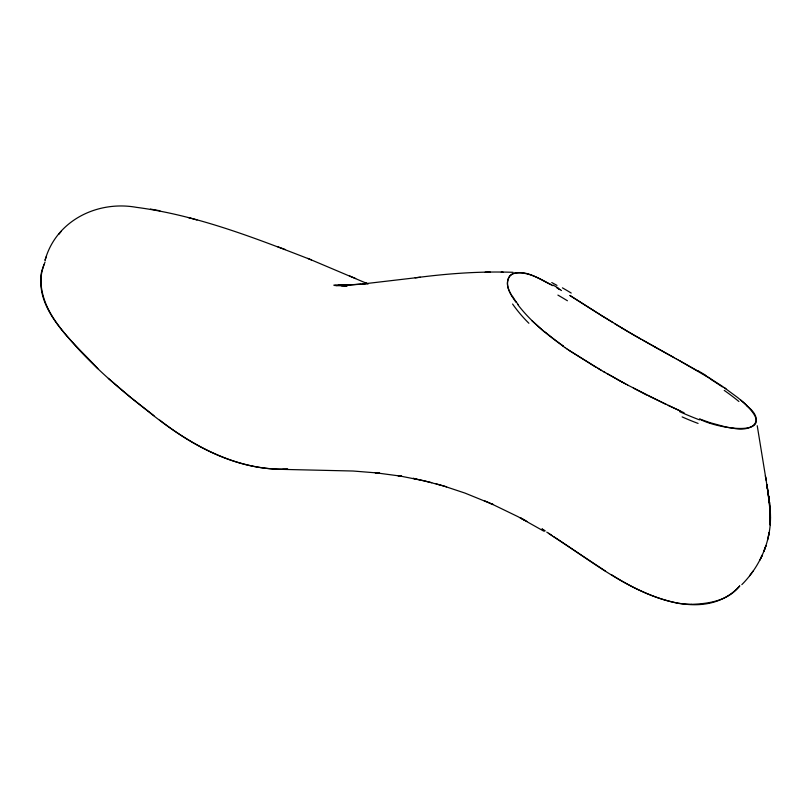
<?xml version="1.0" encoding="UTF-8"?>
<svg xmlns="http://www.w3.org/2000/svg" width="811" height="811" viewBox="0 0 811 811"><rect width="100%" height="100%" fill="white"/><g stroke="black" fill="none" stroke-linecap="round" stroke-linejoin="round"><path stroke-width="1.22" d="M741.822 584.64C760.434 566.027 771.656 539.933 770.409 513.464L770.349 521.149L769.892 505.567L766.8 484.572L767.845 490.959L766.963 485.485M770.399 515.32L770.227 509.572L770.115 524.981L770.338 511.548L770.349 521.149M770.247 523.075L770.45 517.306M768.412 536.294L769.173 532.482L767.591 540.025M45.031 260.341C55.898 220.622 97.31 200.317 136.38 207.332C197.053 215.27 254.695 237.887 311.434 259.905M45.081 260.149L46.247 256.773M44.017 264.599L41.939 270.6A37.803 29.348 31.1 0 0 40.996 275.385L40.935 282.502A85.672 66.39 31.4 0 0 42.243 292.082C47.058 314.84 63.663 332.49 78.637 349.328C99.783 372.067 123.485 392.271 148.028 411.238C187.493 443.252 235.078 470.917 287.56 469.204M45.061 261.994C26.692 305.078 72.493 340.701 97.827 368.66M760.667 558.465L762.299 555.109L759.694 560.421M749.628 575.678L753.084 571.106M61.352 231.206L58.838 234.338M739.673 585.866L739.206 586.434M739.754 586.1C705.033 623.061 647.097 597.342 611.758 574.877M738.892 586.799C727.649 600.86 708.206 603.85 691.195 604.337M420.321 277.23L362.517 284.002L366.876 283.556L341.259 285.573L361.108 284.195M415.141 277.828C447.591 273.55 480.325 271.148 513.059 272.314M349.744 285.168L334.578 285.452L347.524 285.695L338.248 285.148L345.293 285.837M336.038 285.644L345.527 285.32M485.181 272.151L490.28 272.09M287.723 469.143C240.401 470.927 196.181 448.544 159.747 420.128M501.259 272.121L503.043 272.141M282.664 469.387L353.079 471.019L379.619 473.148L375.148 472.722L401.648 476.239L397.775 475.57L424.183 480.811L443.536 485.961L464.956 493.078L493.058 504.513L484.147 500.6M333.737 285.168L343.124 285.543L338.278 285.35M732.232 427.985C751.098 432.78 766.76 421.416 747.164 406.068M346.368 285.898L338.978 284.935L345.952 285.877M679.476 603.526C631.688 594.504 593.074 561.972 553.173 536.355M159.929 210.769L150.44 209.086M416.661 479.119L413.123 478.338L431.736 482.677M196.972 219.963L188.355 217.561M436.085 483.822L446.557 486.823M709.625 422.582L725.815 426.981A64.951 48.995 20.7 0 0 732.232 428.005M709.757 422.582L699.792 419.044M699.65 419.125C720.168 429.982 785.798 439.004 740.818 400.147M285.3 249.555L277.727 246.706M307.724 258.374L367.616 283.738M355.674 278.538L349.47 275.872M493.058 504.513L491.081 503.651L518.138 516.749L543.796 531.154M684.119 412.799L648.699 396.001M365.913 282.978L368.133 283.972M679.953 410.842L668.183 405.409M666.226 404.507L627.684 385.073M646.925 395.2L633.411 388.094M551.368 284.803C539.244 279.349 525.356 268.39 511.629 274.382A16.21 12.104 42.9 0 0 509.257 276.713C504.097 285.371 510.9 295.062 515.877 302.087M627.734 385.053L621.956 381.971M625.849 384.039L620.06 380.937M524.93 520.307L520.216 517.742L527.038 521.493M618.175 379.903L622.078 381.981M620.192 380.957L603.364 371.489M618.317 379.923L607.084 373.628M552.95 285.685C541.069 279.491 528.448 271.158 514.427 273.104A9.57 7.127 43.5 0 0 512.532 273.885L509.886 275.933L508.619 278.072A12.206 9.103 43.4 0 0 508.264 278.903C505.912 285.107 509.166 291.534 512.501 296.694M655.359 347.311L676.171 358.807M674.336 357.783L633.361 334.781M556.468 287.591L559.823 289.466M677.905 359.78L698.21 371.185M676.039 358.746L678.006 359.82M655.47 347.341L642.413 339.971M679.76 360.824L710.659 378.808M558.08 288.584L561.486 290.541M640.72 339.028L635.216 335.855M605.249 372.644L597.808 368.235M634.993 335.693L629.65 332.622M633.138 334.619L627.785 331.527M601.62 370.536L568.501 350.068M625.92 330.432L629.448 332.459M624.054 329.327L627.602 331.364M622.179 328.212L625.757 330.28M596.166 367.322L592.517 365.143M623.912 329.185L614.697 323.711M622.078 328.09L603.83 316.939M592.273 364.94L566.717 348.842M705.398 375.452L722.571 386.441L737.493 397.431A101.841 73.223 21.7 0 1 742.45 401.607M612.923 322.555L605.645 318.074M570.052 295.64L601.792 315.722M569.971 295.468L592.831 310.035M602.015 315.814L605.452 318.003M603.617 316.858L592.993 310.126M605.533 571.137L553.264 536.497M542.133 529.066L544.911 530.911M542.153 528.965L544.911 530.799M546.766 532.138L552.342 535.868M548.581 533.253L552.261 535.736M564.943 347.615L566.95 348.821M724.264 387.597L725.946 388.763M563.189 346.388L565.196 347.615M563.452 346.388C546.776 334.355 530.455 321.247 517.925 304.784M154.009 415.729L130.743 397.451L108.35 378.382M545.104 332.52L531.813 320.588M757.231 425.714L767.236 487.076M767.388 488.009L767.115 486.407L767.53 488.932M765.361 475.783L766.06 480.071L765.675 477.638M768.879 497.67L769.588 503.236L767.895 491.78L770.349 513.322L769.173 499.657M769.112 499.191L768.564 495.693L769.365 501.218M742.552 401.536A122.238 88.622 21.3 0 1 747.306 405.997M710.416 379.092A290.977 206.389 22.1 0 1 722.408 386.928M562.418 287.844A214.611 108.583 33.8 0 1 571.218 293.055M553.072 285.097A280.353 114.807 33 0 1 558.232 287.996M515.867 301.499A90.376 70.658 40 0 1 512.714 296.613M518.199 304.632A86.108 68.154 39.4 0 1 515.938 301.469M699.477 419.865A273.672 211.255 21 0 1 679.567 411.623M698.078 423.423A217.419 170.249 21.1 0 1 682.132 416.905M563.412 346.084A278.933 262.288 30.5 0 1 545.357 332.226M528.894 323.275A130.429 116.085 33.9 0 1 512.582 304.024M551.754 282.542A210.14 93.782 33.1 0 1 556.975 285.391M557.897 295.092A174.527 89.159 33.8 0 1 567.416 300.759M698.383 370.962A292.589 214.053 21.5 0 1 705.57 375.229M724.223 390.395A174.912 122.045 22.5 0 1 738.912 401.506M691.165 604.256A67.171 49.177 22.8 0 1 679.476 603.445M765.939 545.681L763.952 551.216L765.939 545.681"/></g></svg>
